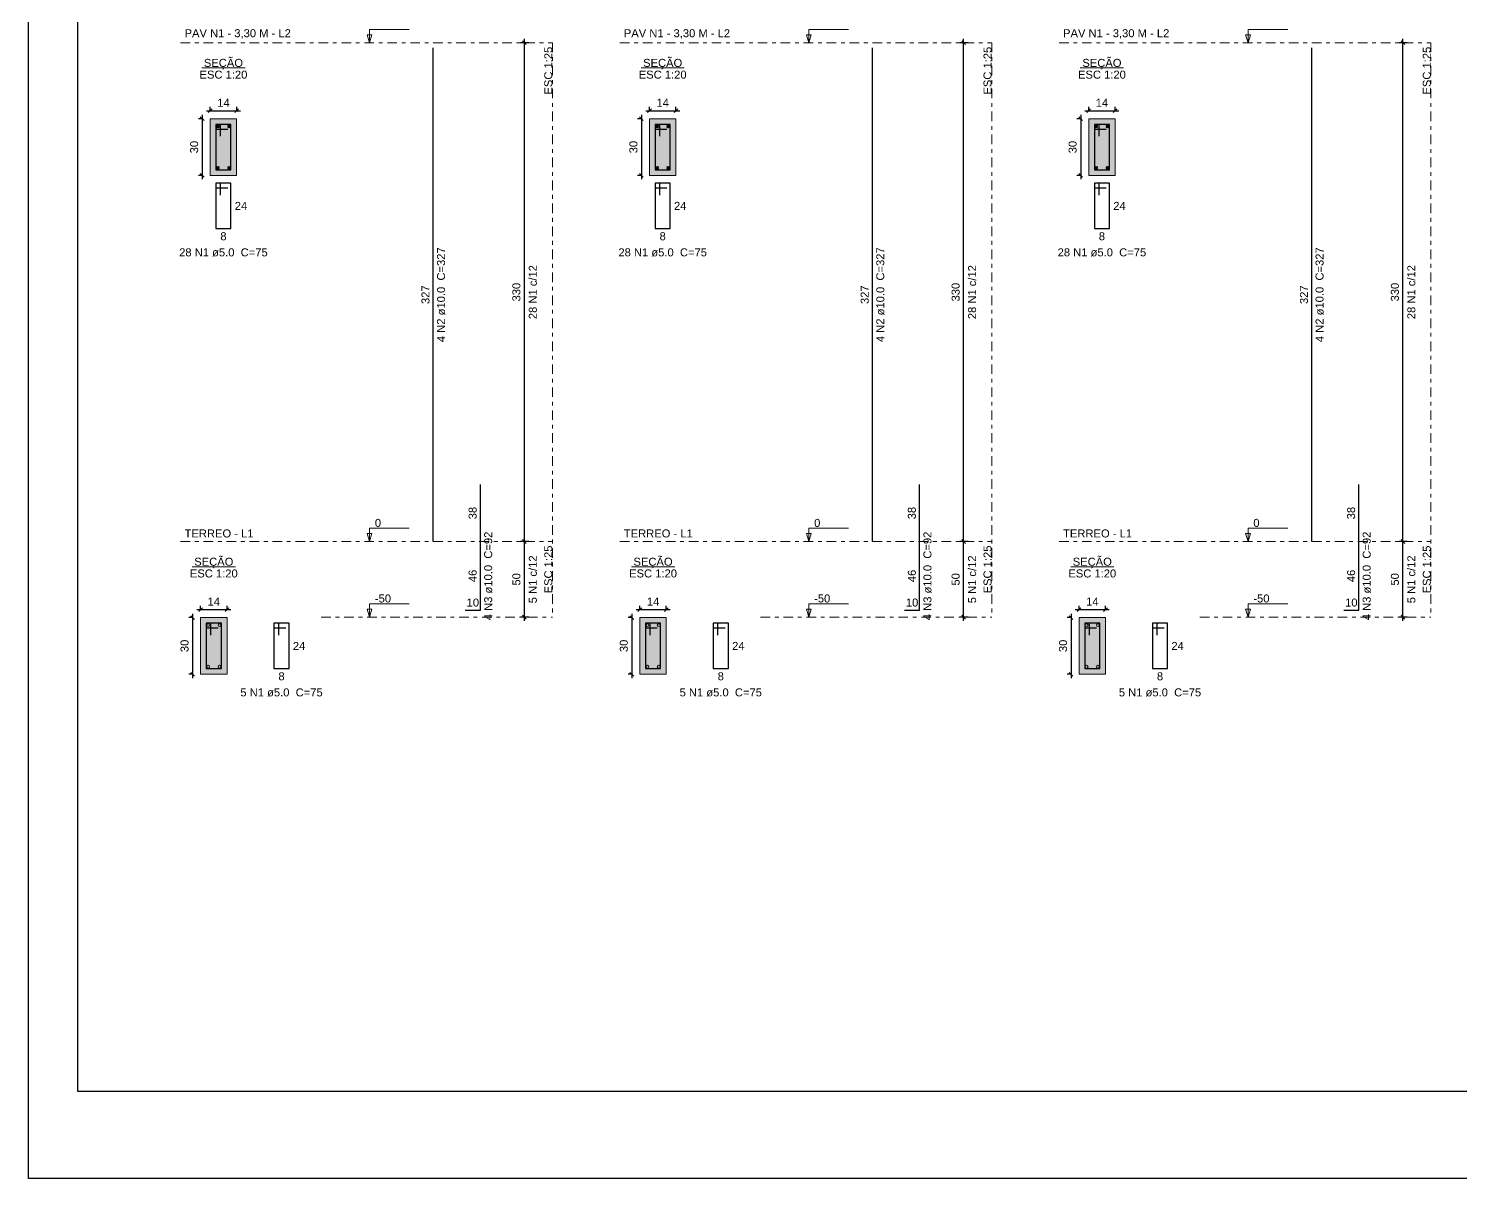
# Model space of a CAD drawing. Header units: millimetres. Extents: x -34 to 951, y -76 to 463.
# Drawn here: x 168.89 to 206.77, y -76.32 to -45.9 of the extents above; entities that cross this region are included whole.
import ezdxf

# ---------------------------------------------------------------- set-up
doc = ezdxf.new("R2010")
doc.units = ezdxf.units.MM
doc.header["$MEASUREMENT"] = 0
doc.linetypes.add('DASHDOT', pattern=[2.54, 1.27, -0.635, 0, -0.635])
doc.linetypes.add('NULL', pattern=[0])
for name, color, linetype, lineweight in [('Descrição da armadura', 7, 'Continuous', 0), ('DT-Barras na forma', 7, 'Continuous', 30), ('DT-Barras no corte', 5, 'Continuous', 5), ('DT-Barras rebatidas', 7, 'Continuous', 30), ('DT-Cotas', 7, 'Continuous', 5), ('DT-Forma', 5, 'Continuous', 5), ('DT-Hachura seção pilares', 252, 'Continuous', 5), ('DT-Pontilhado', 7, 'DASHDOT', 5), ('DT-Textos', 7, 'Continuous', 5), ('Textos armaduras', 7, 'Continuous', 0)]:
    doc.layers.add(name, color=color, linetype=linetype, lineweight=lineweight)
doc.styles.add('Arial', font='arial.ttf')
doc.dimstyles.new('UM_20.000000', dxfattribs={"dimtxt": 0.18, "dimasz": 0.1, "dimexe": 0.1, "dimexo": 0.2, "dimgap": 0, "dimtad": 1, "dimtih": 1, "dimtoh": 1, "dimdec": 1, "dimlfac": 20, "dimzin": 0, "dimdsep": 46, "dimtxsty": 'Standard', "dimcen": 0.09, "dimdle": 0.1, "dimadec": 1, "dimazin": 2, "dimtfac": 1, "dimtdec": 4, "dimtofl": 0, "dimtmove": 0, "dimatfit": 3, "dimfxl": 1, "dimtolj": 1, "dimarcsym": 0})
doc.dimstyles.new('UM_25.000000', dxfattribs={"dimtxt": 0.18, "dimasz": 0.1, "dimexe": 0.1, "dimexo": 0.2, "dimgap": 0, "dimtad": 1, "dimtih": 1, "dimtoh": 1, "dimdec": 1, "dimlfac": 25, "dimzin": 0, "dimdsep": 46, "dimtxsty": 'Standard', "dimcen": 0.09, "dimdle": 0.1, "dimadec": 1, "dimazin": 2, "dimtfac": 1, "dimtdec": 4, "dimtofl": 0, "dimtmove": 0, "dimatfit": 3, "dimfxl": 1, "dimtolj": 1, "dimarcsym": 0})

# ---------------------------------------------------------------- blocks, each defined once
blk = doc.blocks.new('_Oblique')
at = {"color": 0, "linetype": 'ByBlock', "lineweight": -2}
blk.add_line((-0.5, -0.5), (0.5, 0.5), dxfattribs=at)
blk = doc.blocks.new('*D387')
at = {"layer": 'Defpoints', "color": 0, "transparency": 16777216}
for p in [(173.693, -48.283), (173.481, -49.783), (173.693, -49.783)]:
    blk.add_point(p, dxfattribs=at)
at = {"layer": 'DT-Cotas', "color": 0, "lineweight": -2, "transparency": 16777216}
for p, q in [((173.493, -48.283), (173.381, -48.283)), ((173.481, -48.183), (173.481, -49.883)), ((173.493, -49.783), (173.381, -49.783))]:
    blk.add_line(p, q, dxfattribs=at)
at = {"layer": 'DT-Cotas', "color": 0, "lineweight": -2, "transparency": 16777216, "xscale": 0.1, "yscale": 0.1, "zscale": 0.1}
for p, rotation in [((173.481, -48.283), 90), ((173.481, -49.783), 270)]:
    blk.add_blockref('_Oblique', p, dxfattribs=dict(at, rotation=rotation))
at = {"layer": 'DT-Cotas', "color": 7, "transparency": 16777216, "insert": (173.269, -49.033), "char_height": 0.2118, "attachment_point": 5, "rotation": 90, "style": 'Arial'}
blk.add_mtext('\\A1;30', dxfattribs=at)
blk = doc.blocks.new('*D388')
at = {"layer": 'Defpoints', "color": 0, "transparency": 16777216}
for p in [(174.393, -48.072), (173.693, -48.283), (174.393, -48.283)]:
    blk.add_point(p, dxfattribs=at)
at = {"layer": 'DT-Cotas', "color": 0, "lineweight": -2, "transparency": 16777216}
for p, q in [((173.593, -48.072), (174.493, -48.072)), ((173.693, -48.083), (173.693, -47.972)), ((174.393, -48.083), (174.393, -47.972))]:
    blk.add_line(p, q, dxfattribs=at)
at = {"layer": 'DT-Cotas', "color": 0, "lineweight": -2, "transparency": 16777216, "xscale": 0.1, "yscale": 0.1, "zscale": 0.1, "rotation": 180}
blk.add_blockref('_Oblique', (173.693, -48.072), dxfattribs=at)
at = {"layer": 'DT-Cotas', "color": 0, "lineweight": -2, "transparency": 16777216, "xscale": 0.1, "yscale": 0.1, "zscale": 0.1}
blk.add_blockref('_Oblique', (174.393, -48.072), dxfattribs=at)
at = {"layer": 'DT-Cotas', "color": 7, "transparency": 16777216, "insert": (174.043, -47.86), "char_height": 0.2118, "attachment_point": 5, "rotation": 0.0057, "style": 'Arial'}
blk.add_mtext('\\A1;14', dxfattribs=at)
blk = doc.blocks.new('*D400')
at = {"layer": 'Defpoints', "color": 0, "transparency": 16777216}
for p in [(182.007, -46.271), (182.325, -46.271), (182.325, -59.471)]:
    blk.add_point(p, dxfattribs=at)
at = {"layer": 'DT-Cotas', "color": 0, "lineweight": -2, "transparency": 16777216}
for p, q in [((182.007, -59.571), (182.007, -46.171)), ((182.125, -46.271), (181.907, -46.271)), ((182.125, -59.471), (181.907, -59.471))]:
    blk.add_line(p, q, dxfattribs=at)
at = {"layer": 'DT-Cotas', "color": 0, "lineweight": -2, "transparency": 16777216, "xscale": 0.1, "yscale": 0.1, "zscale": 0.1}
for p, rotation in [((182.007, -46.271), 90), ((182.007, -59.471), 270)]:
    blk.add_blockref('_Oblique', p, dxfattribs=dict(at, rotation=rotation))
at = {"layer": 'DT-Cotas', "color": 7, "transparency": 16777216, "insert": (181.795, -52.871), "char_height": 0.2118, "attachment_point": 5, "rotation": 90, "style": 'Arial'}
blk.add_mtext('\\A1;330', dxfattribs=at)
blk = doc.blocks.new('*D401')
at = {"layer": 'Defpoints', "color": 0, "transparency": 16777216}
for p in [(173.438, -61.483), (173.227, -62.983), (173.438, -62.983)]:
    blk.add_point(p, dxfattribs=at)
at = {"layer": 'DT-Cotas', "color": 0, "lineweight": -2, "transparency": 16777216}
for p, q in [((173.238, -61.483), (173.127, -61.483)), ((173.227, -61.383), (173.227, -63.083)), ((173.238, -62.983), (173.127, -62.983))]:
    blk.add_line(p, q, dxfattribs=at)
at = {"layer": 'DT-Cotas', "color": 0, "lineweight": -2, "transparency": 16777216, "xscale": 0.1, "yscale": 0.1, "zscale": 0.1}
for p, rotation in [((173.227, -61.483), 90), ((173.227, -62.983), 270)]:
    blk.add_blockref('_Oblique', p, dxfattribs=dict(at, rotation=rotation))
at = {"layer": 'DT-Cotas', "color": 7, "transparency": 16777216, "insert": (173.015, -62.233), "char_height": 0.2118, "attachment_point": 5, "rotation": 90, "style": 'Arial'}
blk.add_mtext('\\A1;30', dxfattribs=at)
blk = doc.blocks.new('*D402')
at = {"layer": 'Defpoints', "color": 0, "transparency": 16777216}
for p in [(174.138, -61.272), (173.438, -61.483), (174.138, -61.483)]:
    blk.add_point(p, dxfattribs=at)
at = {"layer": 'DT-Cotas', "color": 0, "lineweight": -2, "transparency": 16777216}
for p, q in [((173.338, -61.272), (174.238, -61.272)), ((173.438, -61.283), (173.438, -61.172)), ((174.138, -61.283), (174.138, -61.172))]:
    blk.add_line(p, q, dxfattribs=at)
at = {"layer": 'DT-Cotas', "color": 0, "lineweight": -2, "transparency": 16777216, "xscale": 0.1, "yscale": 0.1, "zscale": 0.1, "rotation": 180}
blk.add_blockref('_Oblique', (173.438, -61.272), dxfattribs=at)
at = {"layer": 'DT-Cotas', "color": 0, "lineweight": -2, "transparency": 16777216, "xscale": 0.1, "yscale": 0.1, "zscale": 0.1}
blk.add_blockref('_Oblique', (174.138, -61.272), dxfattribs=at)
at = {"layer": 'DT-Cotas', "color": 7, "transparency": 16777216, "insert": (173.788, -61.06), "char_height": 0.2118, "attachment_point": 5, "rotation": 0.0057, "style": 'Arial'}
blk.add_mtext('\\A1;14', dxfattribs=at)
blk = doc.blocks.new('*D403')
at = {"layer": 'Defpoints', "color": 0, "transparency": 16777216}
for p in [(182.007, -59.471), (182.325, -59.471), (182.325, -61.471)]:
    blk.add_point(p, dxfattribs=at)
at = {"layer": 'DT-Cotas', "color": 0, "lineweight": -2, "transparency": 16777216}
for p, q in [((182.125, -59.471), (181.907, -59.471)), ((182.007, -61.571), (182.007, -59.371)), ((182.125, -61.471), (181.907, -61.471))]:
    blk.add_line(p, q, dxfattribs=at)
at = {"layer": 'DT-Cotas', "color": 0, "lineweight": -2, "transparency": 16777216, "xscale": 0.1, "yscale": 0.1, "zscale": 0.1}
for p, rotation in [((182.007, -59.471), 90), ((182.007, -61.471), 270)]:
    blk.add_blockref('_Oblique', p, dxfattribs=dict(at, rotation=rotation))
at = {"layer": 'DT-Cotas', "color": 7, "transparency": 16777216, "insert": (181.795, -60.471), "char_height": 0.2118, "attachment_point": 5, "rotation": 90, "style": 'Arial'}
blk.add_mtext('\\A1;50', dxfattribs=at)
blk = doc.blocks.new('*D404')
at = {"layer": 'Defpoints', "color": 0, "transparency": 16777216}
for p in [(185.316, -48.283), (185.104, -49.783), (185.316, -49.783)]:
    blk.add_point(p, dxfattribs=at)
at = {"layer": 'DT-Cotas', "color": 0, "lineweight": -2, "transparency": 16777216}
for p, q in [((185.116, -48.283), (185.004, -48.283)), ((185.104, -48.183), (185.104, -49.883)), ((185.116, -49.783), (185.004, -49.783))]:
    blk.add_line(p, q, dxfattribs=at)
at = {"layer": 'DT-Cotas', "color": 0, "lineweight": -2, "transparency": 16777216, "xscale": 0.1, "yscale": 0.1, "zscale": 0.1}
for p, rotation in [((185.104, -48.283), 90), ((185.104, -49.783), 270)]:
    blk.add_blockref('_Oblique', p, dxfattribs=dict(at, rotation=rotation))
at = {"layer": 'DT-Cotas', "color": 7, "transparency": 16777216, "insert": (184.892, -49.033), "char_height": 0.2118, "attachment_point": 5, "rotation": 90, "style": 'Arial'}
blk.add_mtext('\\A1;30', dxfattribs=at)
blk = doc.blocks.new('*D405')
at = {"layer": 'Defpoints', "color": 0, "transparency": 16777216}
for p in [(186.016, -48.072), (185.316, -48.283), (186.016, -48.283)]:
    blk.add_point(p, dxfattribs=at)
at = {"layer": 'DT-Cotas', "color": 0, "lineweight": -2, "transparency": 16777216}
for p, q in [((185.216, -48.072), (186.116, -48.072)), ((185.316, -48.083), (185.316, -47.972)), ((186.016, -48.083), (186.016, -47.972))]:
    blk.add_line(p, q, dxfattribs=at)
at = {"layer": 'DT-Cotas', "color": 0, "lineweight": -2, "transparency": 16777216, "xscale": 0.1, "yscale": 0.1, "zscale": 0.1, "rotation": 180}
blk.add_blockref('_Oblique', (185.316, -48.072), dxfattribs=at)
at = {"layer": 'DT-Cotas', "color": 0, "lineweight": -2, "transparency": 16777216, "xscale": 0.1, "yscale": 0.1, "zscale": 0.1}
blk.add_blockref('_Oblique', (186.016, -48.072), dxfattribs=at)
at = {"layer": 'DT-Cotas', "color": 7, "transparency": 16777216, "insert": (185.666, -47.86), "char_height": 0.2118, "attachment_point": 5, "rotation": 0.0057, "style": 'Arial'}
blk.add_mtext('\\A1;14', dxfattribs=at)
blk = doc.blocks.new('*D406')
at = {"layer": 'Defpoints', "color": 0, "transparency": 16777216}
for p in [(193.63, -46.271), (193.948, -46.271), (193.948, -59.471)]:
    blk.add_point(p, dxfattribs=at)
at = {"layer": 'DT-Cotas', "color": 0, "lineweight": -2, "transparency": 16777216}
for p, q in [((193.63, -59.571), (193.63, -46.171)), ((193.748, -46.271), (193.53, -46.271)), ((193.748, -59.471), (193.53, -59.471))]:
    blk.add_line(p, q, dxfattribs=at)
at = {"layer": 'DT-Cotas', "color": 0, "lineweight": -2, "transparency": 16777216, "xscale": 0.1, "yscale": 0.1, "zscale": 0.1}
for p, rotation in [((193.63, -46.271), 90), ((193.63, -59.471), 270)]:
    blk.add_blockref('_Oblique', p, dxfattribs=dict(at, rotation=rotation))
at = {"layer": 'DT-Cotas', "color": 7, "transparency": 16777216, "insert": (193.419, -52.871), "char_height": 0.2118, "attachment_point": 5, "rotation": 90, "style": 'Arial'}
blk.add_mtext('\\A1;330', dxfattribs=at)
blk = doc.blocks.new('*D407')
at = {"layer": 'Defpoints', "color": 0, "transparency": 16777216}
for p in [(185.062, -61.483), (184.85, -62.983), (185.062, -62.983)]:
    blk.add_point(p, dxfattribs=at)
at = {"layer": 'DT-Cotas', "color": 0, "lineweight": -2, "transparency": 16777216}
for p, q in [((184.862, -61.483), (184.75, -61.483)), ((184.85, -61.383), (184.85, -63.083)), ((184.862, -62.983), (184.75, -62.983))]:
    blk.add_line(p, q, dxfattribs=at)
at = {"layer": 'DT-Cotas', "color": 0, "lineweight": -2, "transparency": 16777216, "xscale": 0.1, "yscale": 0.1, "zscale": 0.1}
for p, rotation in [((184.85, -61.483), 90), ((184.85, -62.983), 270)]:
    blk.add_blockref('_Oblique', p, dxfattribs=dict(at, rotation=rotation))
at = {"layer": 'DT-Cotas', "color": 7, "transparency": 16777216, "insert": (184.638, -62.233), "char_height": 0.2118, "attachment_point": 5, "rotation": 90, "style": 'Arial'}
blk.add_mtext('\\A1;30', dxfattribs=at)
blk = doc.blocks.new('*D408')
at = {"layer": 'Defpoints', "color": 0, "transparency": 16777216}
for p in [(185.762, -61.272), (185.062, -61.483), (185.762, -61.483)]:
    blk.add_point(p, dxfattribs=at)
at = {"layer": 'DT-Cotas', "color": 0, "lineweight": -2, "transparency": 16777216}
for p, q in [((184.962, -61.272), (185.862, -61.272)), ((185.062, -61.283), (185.062, -61.172)), ((185.762, -61.283), (185.762, -61.172))]:
    blk.add_line(p, q, dxfattribs=at)
at = {"layer": 'DT-Cotas', "color": 0, "lineweight": -2, "transparency": 16777216, "xscale": 0.1, "yscale": 0.1, "zscale": 0.1, "rotation": 180}
blk.add_blockref('_Oblique', (185.062, -61.272), dxfattribs=at)
at = {"layer": 'DT-Cotas', "color": 0, "lineweight": -2, "transparency": 16777216, "xscale": 0.1, "yscale": 0.1, "zscale": 0.1}
blk.add_blockref('_Oblique', (185.762, -61.272), dxfattribs=at)
at = {"layer": 'DT-Cotas', "color": 7, "transparency": 16777216, "insert": (185.412, -61.06), "char_height": 0.2118, "attachment_point": 5, "rotation": 0.0057, "style": 'Arial'}
blk.add_mtext('\\A1;14', dxfattribs=at)
blk = doc.blocks.new('*D409')
at = {"layer": 'Defpoints', "color": 0, "transparency": 16777216}
for p in [(193.63, -59.471), (193.948, -59.471), (193.948, -61.471)]:
    blk.add_point(p, dxfattribs=at)
at = {"layer": 'DT-Cotas', "color": 0, "lineweight": -2, "transparency": 16777216}
for p, q in [((193.748, -59.471), (193.53, -59.471)), ((193.63, -61.571), (193.63, -59.371)), ((193.748, -61.471), (193.53, -61.471))]:
    blk.add_line(p, q, dxfattribs=at)
at = {"layer": 'DT-Cotas', "color": 0, "lineweight": -2, "transparency": 16777216, "xscale": 0.1, "yscale": 0.1, "zscale": 0.1}
for p, rotation in [((193.63, -59.471), 90), ((193.63, -61.471), 270)]:
    blk.add_blockref('_Oblique', p, dxfattribs=dict(at, rotation=rotation))
at = {"layer": 'DT-Cotas', "color": 7, "transparency": 16777216, "insert": (193.419, -60.471), "char_height": 0.2118, "attachment_point": 5, "rotation": 90, "style": 'Arial'}
blk.add_mtext('\\A1;50', dxfattribs=at)
blk = doc.blocks.new('*D410')
at = {"layer": 'Defpoints', "color": 0, "transparency": 16777216}
for p in [(196.939, -48.283), (196.727, -49.783), (196.939, -49.783)]:
    blk.add_point(p, dxfattribs=at)
at = {"layer": 'DT-Cotas', "color": 0, "lineweight": -2, "transparency": 16777216}
for p, q in [((196.739, -48.283), (196.627, -48.283)), ((196.727, -48.183), (196.727, -49.883)), ((196.739, -49.783), (196.627, -49.783))]:
    blk.add_line(p, q, dxfattribs=at)
at = {"layer": 'DT-Cotas', "color": 0, "lineweight": -2, "transparency": 16777216, "xscale": 0.1, "yscale": 0.1, "zscale": 0.1}
for p, rotation in [((196.727, -48.283), 90), ((196.727, -49.783), 270)]:
    blk.add_blockref('_Oblique', p, dxfattribs=dict(at, rotation=rotation))
at = {"layer": 'DT-Cotas', "color": 7, "transparency": 16777216, "insert": (196.515, -49.033), "char_height": 0.2118, "attachment_point": 5, "rotation": 90, "style": 'Arial'}
blk.add_mtext('\\A1;30', dxfattribs=at)
blk = doc.blocks.new('*D389')
at = {"layer": 'Defpoints', "color": 0, "transparency": 16777216}
for p in [(197.639, -48.072), (196.939, -48.283), (197.639, -48.283)]:
    blk.add_point(p, dxfattribs=at)
at = {"layer": 'DT-Cotas', "color": 0, "lineweight": -2, "transparency": 16777216}
for p, q in [((196.839, -48.072), (197.739, -48.072)), ((196.939, -48.083), (196.939, -47.972)), ((197.639, -48.083), (197.639, -47.972))]:
    blk.add_line(p, q, dxfattribs=at)
at = {"layer": 'DT-Cotas', "color": 0, "lineweight": -2, "transparency": 16777216, "xscale": 0.1, "yscale": 0.1, "zscale": 0.1, "rotation": 180}
blk.add_blockref('_Oblique', (196.939, -48.072), dxfattribs=at)
at = {"layer": 'DT-Cotas', "color": 0, "lineweight": -2, "transparency": 16777216, "xscale": 0.1, "yscale": 0.1, "zscale": 0.1}
blk.add_blockref('_Oblique', (197.639, -48.072), dxfattribs=at)
at = {"layer": 'DT-Cotas', "color": 7, "transparency": 16777216, "insert": (197.289, -47.86), "char_height": 0.2118, "attachment_point": 5, "rotation": 0.0057, "style": 'Arial'}
blk.add_mtext('\\A1;14', dxfattribs=at)
blk = doc.blocks.new('*D390')
at = {"layer": 'Defpoints', "color": 0, "transparency": 16777216}
for p in [(205.254, -46.271), (205.571, -46.271), (205.571, -59.471)]:
    blk.add_point(p, dxfattribs=at)
at = {"layer": 'DT-Cotas', "color": 0, "lineweight": -2, "transparency": 16777216}
for p, q in [((205.254, -59.571), (205.254, -46.171)), ((205.371, -46.271), (205.154, -46.271)), ((205.371, -59.471), (205.154, -59.471))]:
    blk.add_line(p, q, dxfattribs=at)
at = {"layer": 'DT-Cotas', "color": 0, "lineweight": -2, "transparency": 16777216, "xscale": 0.1, "yscale": 0.1, "zscale": 0.1}
for p, rotation in [((205.254, -46.271), 90), ((205.254, -59.471), 270)]:
    blk.add_blockref('_Oblique', p, dxfattribs=dict(at, rotation=rotation))
at = {"layer": 'DT-Cotas', "color": 7, "transparency": 16777216, "insert": (205.042, -52.871), "char_height": 0.2118, "attachment_point": 5, "rotation": 90, "style": 'Arial'}
blk.add_mtext('\\A1;330', dxfattribs=at)
blk = doc.blocks.new('*D391')
at = {"layer": 'Defpoints', "color": 0, "transparency": 16777216}
for p in [(196.685, -61.483), (196.473, -62.983), (196.685, -62.983)]:
    blk.add_point(p, dxfattribs=at)
at = {"layer": 'DT-Cotas', "color": 0, "lineweight": -2, "transparency": 16777216}
for p, q in [((196.485, -61.483), (196.373, -61.483)), ((196.473, -61.383), (196.473, -63.083)), ((196.485, -62.983), (196.373, -62.983))]:
    blk.add_line(p, q, dxfattribs=at)
at = {"layer": 'DT-Cotas', "color": 0, "lineweight": -2, "transparency": 16777216, "xscale": 0.1, "yscale": 0.1, "zscale": 0.1}
for p, rotation in [((196.473, -61.483), 90), ((196.473, -62.983), 270)]:
    blk.add_blockref('_Oblique', p, dxfattribs=dict(at, rotation=rotation))
at = {"layer": 'DT-Cotas', "color": 7, "transparency": 16777216, "insert": (196.261, -62.233), "char_height": 0.2118, "attachment_point": 5, "rotation": 90, "style": 'Arial'}
blk.add_mtext('\\A1;30', dxfattribs=at)
blk = doc.blocks.new('*D392')
at = {"layer": 'Defpoints', "color": 0, "transparency": 16777216}
for p in [(197.385, -61.272), (196.685, -61.483), (197.385, -61.483)]:
    blk.add_point(p, dxfattribs=at)
at = {"layer": 'DT-Cotas', "color": 0, "lineweight": -2, "transparency": 16777216}
for p, q in [((196.585, -61.272), (197.485, -61.272)), ((196.685, -61.283), (196.685, -61.172)), ((197.385, -61.283), (197.385, -61.172))]:
    blk.add_line(p, q, dxfattribs=at)
at = {"layer": 'DT-Cotas', "color": 0, "lineweight": -2, "transparency": 16777216, "xscale": 0.1, "yscale": 0.1, "zscale": 0.1, "rotation": 180}
blk.add_blockref('_Oblique', (196.685, -61.272), dxfattribs=at)
at = {"layer": 'DT-Cotas', "color": 0, "lineweight": -2, "transparency": 16777216, "xscale": 0.1, "yscale": 0.1, "zscale": 0.1}
blk.add_blockref('_Oblique', (197.385, -61.272), dxfattribs=at)
at = {"layer": 'DT-Cotas', "color": 7, "transparency": 16777216, "insert": (197.035, -61.06), "char_height": 0.2118, "attachment_point": 5, "rotation": 0.0057, "style": 'Arial'}
blk.add_mtext('\\A1;14', dxfattribs=at)
blk = doc.blocks.new('*D393')
at = {"layer": 'Defpoints', "color": 0, "transparency": 16777216}
for p in [(205.254, -59.471), (205.571, -59.471), (205.571, -61.471)]:
    blk.add_point(p, dxfattribs=at)
at = {"layer": 'DT-Cotas', "color": 0, "lineweight": -2, "transparency": 16777216}
for p, q in [((205.371, -59.471), (205.154, -59.471)), ((205.254, -61.571), (205.254, -59.371)), ((205.371, -61.471), (205.154, -61.471))]:
    blk.add_line(p, q, dxfattribs=at)
at = {"layer": 'DT-Cotas', "color": 0, "lineweight": -2, "transparency": 16777216, "xscale": 0.1, "yscale": 0.1, "zscale": 0.1}
for p, rotation in [((205.254, -59.471), 90), ((205.254, -61.471), 270)]:
    blk.add_blockref('_Oblique', p, dxfattribs=dict(at, rotation=rotation))
at = {"layer": 'DT-Cotas', "color": 7, "transparency": 16777216, "insert": (205.042, -60.471), "char_height": 0.2118, "attachment_point": 5, "rotation": 90, "style": 'Arial'}
blk.add_mtext('\\A1;50', dxfattribs=at)

msp = doc.modelspace()

# ---------------------------------------------------------------- hatches: boundary and pattern name
at = {"layer": 'DT-Hachura seção pilares', "linetype": 'Continuous'}
for points in [[(173.6925, -49.7835), (173.6925, -49.7835), (174.3925, -49.7835), (174.3925, -48.2835), (173.6925, -48.2835), (173.6925, -49.7835)], [(185.3158, -49.7835), (185.3158, -49.7835), (186.0158, -49.7835), (186.0158, -48.2835), (185.3158, -48.2835), (185.3158, -49.7835)], [(196.939, -49.7835), (196.939, -49.7835), (197.639, -49.7835), (197.639, -48.2835), (196.939, -48.2835), (196.939, -49.7835)], [(173.4383, -62.9835), (173.4383, -62.9835), (174.1383, -62.9835), (174.1383, -61.4835), (173.4383, -61.4835), (173.4383, -62.9835)], [(185.0616, -62.9835), (185.0616, -62.9835), (185.7616, -62.9835), (185.7616, -61.4835), (185.0616, -61.4835), (185.0616, -62.9835)], [(196.6848, -62.9835), (196.6848, -62.9835), (197.3848, -62.9835), (197.3848, -61.4835), (196.6848, -61.4835), (196.6848, -62.9835)]]:
    msp.add_hatch(color=252, dxfattribs=at).paths.add_polyline_path(points)

# ---------------------------------------------------------------- linework, layer by layer
at = {"color": 7}
for p, q in [((168.888, -76.3225), (168.888, 42.5775)), ((170.188, -74.0225), (170.188, 40.2775)), ((251.688, -74.0225), (170.188, -74.0225)), ((252.988, -76.3225), (168.888, -76.3225))]:
    msp.add_line(p, q, dxfattribs=at)
at = {"layer": 'DT-Barras na forma'}
for points in [[(173.9675, -48.746), (173.9675, -48.4335), (173.8425, -48.4335), (173.8425, -49.6335), (174.2425, -49.6335), (174.2425, -48.4335), (173.8425, -48.4335), (173.8425, -48.5585), (174.155, -48.5585)], [(185.5908, -48.746), (185.5908, -48.4335), (185.4658, -48.4335), (185.4658, -49.6335), (185.8658, -49.6335), (185.8658, -48.4335), (185.4658, -48.4335), (185.4658, -48.5585), (185.7783, -48.5585)], [(197.214, -48.746), (197.214, -48.4335), (197.089, -48.4335), (197.089, -49.6335), (197.489, -49.6335), (197.489, -48.4335), (197.089, -48.4335), (197.089, -48.5585), (197.4015, -48.5585)], [(173.7133, -61.946), (173.7133, -61.6335), (173.5883, -61.6335), (173.5883, -62.8335), (173.9883, -62.8335), (173.9883, -61.6335), (173.5883, -61.6335), (173.5883, -61.7585), (173.9008, -61.7585)], [(185.3366, -61.946), (185.3366, -61.6335), (185.2116, -61.6335), (185.2116, -62.8335), (185.6116, -62.8335), (185.6116, -61.6335), (185.2116, -61.6335), (185.2116, -61.7585), (185.5241, -61.7585)], [(196.9598, -61.946), (196.9598, -61.6335), (196.8348, -61.6335), (196.8348, -62.8335), (197.2348, -62.8335), (197.2348, -61.6335), (196.8348, -61.6335), (196.8348, -61.7585), (197.1473, -61.7585)]]:
    msp.add_lwpolyline(points, dxfattribs=at)
at = {"layer": 'DT-Barras no corte'}
for p, q in [((173.855, -48.521), (173.93, -48.446)), ((173.855, -48.446), (173.93, -48.521)), ((174.155, -48.521), (174.23, -48.446)), ((174.155, -48.446), (174.23, -48.521)), ((185.4783, -48.521), (185.5533, -48.446)), ((185.4783, -48.446), (185.5533, -48.521)), ((185.7783, -48.521), (185.8533, -48.446)), ((185.7783, -48.446), (185.8533, -48.521)), ((197.1015, -48.521), (197.1765, -48.446)), ((197.1015, -48.446), (197.1765, -48.521)), ((197.4015, -48.521), (197.4765, -48.446)), ((197.4015, -48.446), (197.4765, -48.521)), ((173.855, -49.621), (173.93, -49.546)), ((173.855, -49.546), (173.93, -49.621)), ((174.155, -49.621), (174.23, -49.546)), ((174.155, -49.546), (174.23, -49.621)), ((185.4783, -49.621), (185.5533, -49.546)), ((185.4783, -49.546), (185.5533, -49.621)), ((185.7783, -49.621), (185.8533, -49.546)), ((185.7783, -49.546), (185.8533, -49.621)), ((197.1015, -49.621), (197.1765, -49.546)), ((197.1015, -49.546), (197.1765, -49.621)), ((197.4015, -49.621), (197.4765, -49.546)), ((197.4015, -49.546), (197.4765, -49.621))]:
    msp.add_line(p, q, dxfattribs=at)
for centre in [(173.8925, -48.4835), (174.1925, -48.4835), (185.5158, -48.4835), (185.8158, -48.4835), (197.139, -48.4835), (197.439, -48.4835), (173.8925, -49.5835), (174.1925, -49.5835), (185.5158, -49.5835), (185.8158, -49.5835), (197.139, -49.5835), (197.439, -49.5835), (173.6383, -61.6835), (173.9383, -61.6835), (185.2616, -61.6835), (185.5616, -61.6835), (196.8848, -61.6835), (197.1848, -61.6835), (173.6383, -62.7835), (173.9383, -62.7835), (185.2616, -62.7835), (185.5616, -62.7835), (196.8848, -62.7835), (197.1848, -62.7835)]:
    msp.add_circle(centre, 0.0375, dxfattribs=at)
at = {"layer": 'DT-Barras rebatidas'}
for points in [[(179.595, -59.4714), (179.595, -46.4074)], [(191.2183, -59.4714), (191.2183, -46.4074)], [(202.8415, -59.4714), (202.8415, -46.4074)], [(173.9675, -50.3019), (173.9675, -49.9894), (173.8425, -49.9894), (173.8425, -51.1894), (174.2425, -51.1894), (174.2425, -49.9894), (173.8425, -49.9894), (173.8425, -50.1144), (174.155, -50.1144)], [(185.5908, -50.3019), (185.5908, -49.9894), (185.4658, -49.9894), (185.4658, -51.1894), (185.8658, -51.1894), (185.8658, -49.9894), (185.4658, -49.9894), (185.4658, -50.1144), (185.7783, -50.1144)], [(197.214, -50.3019), (197.214, -49.9894), (197.089, -49.9894), (197.089, -51.1894), (197.489, -51.1894), (197.489, -49.9894), (197.089, -49.9894), (197.089, -50.1144), (197.4015, -50.1144)], [(180.4422, -61.2914), (180.8422, -61.2914), (180.8422, -59.4714), (180.8422, -57.9646)], [(192.0655, -61.2914), (192.4655, -61.2914), (192.4655, -59.4714), (192.4655, -57.9646)], [(203.6887, -61.2914), (204.0887, -61.2914), (204.0887, -59.4714), (204.0887, -57.9646)], [(175.5053, -61.946), (175.5053, -61.6335), (175.3803, -61.6335), (175.3803, -62.8335), (175.7803, -62.8335), (175.7803, -61.6335), (175.3803, -61.6335), (175.3803, -61.7585), (175.6928, -61.7585)], [(187.1285, -61.946), (187.1285, -61.6335), (187.0035, -61.6335), (187.0035, -62.8335), (187.4035, -62.8335), (187.4035, -61.6335), (187.0035, -61.6335), (187.0035, -61.7585), (187.316, -61.7585)], [(198.7518, -61.946), (198.7518, -61.6335), (198.6268, -61.6335), (198.6268, -62.8335), (199.0268, -62.8335), (199.0268, -61.6335), (198.6268, -61.6335), (198.6268, -61.7585), (198.9393, -61.7585)]]:
    msp.add_lwpolyline(points, dxfattribs=at)
at = {"layer": 'DT-Forma'}
for points in [[(173.6925, -49.7835), (174.3925, -49.7835), (174.3925, -48.2835), (173.6925, -48.2835), (173.6925, -49.7835)], [(185.3158, -49.7835), (186.0158, -49.7835), (186.0158, -48.2835), (185.3158, -48.2835), (185.3158, -49.7835)], [(196.939, -49.7835), (197.639, -49.7835), (197.639, -48.2835), (196.939, -48.2835), (196.939, -49.7835)], [(173.4383, -62.9835), (174.1383, -62.9835), (174.1383, -61.4835), (173.4383, -61.4835), (173.4383, -62.9835)], [(185.0616, -62.9835), (185.7616, -62.9835), (185.7616, -61.4835), (185.0616, -61.4835), (185.0616, -62.9835)], [(196.6848, -62.9835), (197.3848, -62.9835), (197.3848, -61.4835), (196.6848, -61.4835), (196.6848, -62.9835)]]:
    msp.add_lwpolyline(points, close=True, dxfattribs=at)
at = {"layer": 'DT-Pontilhado', "ltscale": 0.2}
for p, q in [((172.9088, -46.2714), (182.7484, -46.2714)), ((182.7484, -46.2714), (182.7484, -61.4714)), ((184.5321, -46.2714), (194.3717, -46.2714)), ((194.3717, -46.2714), (194.3717, -61.4714)), ((196.1553, -46.2714), (205.9949, -46.2714)), ((205.9949, -46.2714), (205.9949, -61.4714)), ((172.9088, -59.4714), (182.7484, -59.4714)), ((184.5321, -59.4714), (194.3717, -59.4714)), ((196.1553, -59.4714), (205.9949, -59.4714)), ((176.6315, -61.4714), (182.7484, -61.4714)), ((188.2547, -61.4714), (194.3717, -61.4714)), ((199.878, -61.4714), (205.9949, -61.4714))]:
    msp.add_line(p, q, dxfattribs=at)
at = {"layer": 'DT-Textos'}
for p, q in [((173.4703, -46.9385), (174.6147, -46.9385)), ((185.0936, -46.9385), (186.238, -46.9385)), ((196.7168, -46.9385), (197.8612, -46.9385)), ((173.2161, -60.1385), (174.3606, -60.1385)), ((184.8394, -60.1385), (185.9838, -60.1385)), ((196.4626, -60.1385), (197.6071, -60.1385))]:
    msp.add_line(p, q, dxfattribs=at)
for points in [[(177.9096, -46.2714), (177.9731, -46.0596), (177.8461, -46.0596), (177.9096, -46.2714), (177.9096, -45.9214), (178.9596, -45.9214)], [(189.5329, -46.2714), (189.5964, -46.0596), (189.4693, -46.0596), (189.5329, -46.2714), (189.5329, -45.9214), (190.5829, -45.9214)], [(201.1561, -46.2714), (201.2197, -46.0596), (201.0926, -46.0596), (201.1561, -46.2714), (201.1561, -45.9214), (202.2061, -45.9214)], [(177.9096, -59.4714), (177.9731, -59.2596), (177.8461, -59.2596), (177.9096, -59.4714), (177.9096, -59.1214), (178.9596, -59.1214)], [(189.5329, -59.4714), (189.5964, -59.2596), (189.4693, -59.2596), (189.5329, -59.4714), (189.5329, -59.1214), (190.5829, -59.1214)], [(201.1561, -59.4714), (201.2197, -59.2596), (201.0926, -59.2596), (201.1561, -59.4714), (201.1561, -59.1214), (202.2061, -59.1214)], [(177.9096, -61.4714), (177.9731, -61.2596), (177.8461, -61.2596), (177.9096, -61.4714), (177.9096, -61.1214), (178.9596, -61.1214)], [(189.5329, -61.4714), (189.5964, -61.2596), (189.4693, -61.2596), (189.5329, -61.4714), (189.5329, -61.1214), (190.5829, -61.1214)], [(201.1561, -61.4714), (201.2197, -61.2596), (201.0926, -61.2596), (201.1561, -61.4714), (201.1561, -61.1214), (202.2061, -61.1214)]]:
    msp.add_lwpolyline(points, dxfattribs=at)

# ---------------------------------------------------------------- texts
at = {"layer": 'Descrição da armadura', "linetype": 'NULL', "char_height": 0.2118, "attachment_point": 8, "line_spacing_factor": 0.9, "style": 'Arial'}
for s, insert, width in [('28 N1 ø5.0  C=75', (174.0428, -51.9304), 4.686721), ('28 N1 ø5.0  C=75', (185.6661, -51.9304), 4.686721), ('28 N1 ø5.0  C=75', (197.2893, -51.9304), 4.686721), ('5 N1 ø5.0  C=75', (175.5798, -63.5744), 4.35772), ('5 N1 ø5.0  C=75', (187.2031, -63.5744), 4.35772), ('5 N1 ø5.0  C=75', (198.8263, -63.5744), 4.35772)]:
    msp.add_mtext(s, dxfattribs=dict(at, insert=insert, width=width))
at = {"layer": 'Descrição da armadura', "linetype": 'NULL', "char_height": 0.2118, "attachment_point": 8, "rotation": 90.00021, "line_spacing_factor": 0.9, "style": 'Arial'}
for s, insert, width in [('4 N2 ø10.0  C=327', (179.9129, -52.9393), 5.015721), ('4 N2 ø10.0  C=327', (191.5362, -52.9393), 5.015721), ('4 N2 ø10.0  C=327', (203.1595, -52.9393), 5.015721), ('28 N1 c/12', (182.3388, -52.8714), 2.90156), ('28 N1 c/12', (193.9621, -52.8714), 2.90156), ('28 N1 c/12', (205.5853, -52.8714), 2.90156), ('4 N3 ø10.0  C=92', (181.1599, -60.3813), 4.686721), ('4 N3 ø10.0  C=92', (192.7832, -60.3813), 4.686721), ('4 N3 ø10.0  C=92', (204.4065, -60.3813), 4.686721), ('5 N1 c/12', (182.3388, -60.4714), 2.57256), ('5 N1 c/12', (193.9621, -60.4714), 2.57256), ('5 N1 c/12', (205.5853, -60.4714), 2.57256)]:
    msp.add_mtext(s, dxfattribs=dict(at, insert=insert, width=width))
at = {"layer": 'DT-Textos', "linetype": 'NULL', "char_height": 0.2118, "line_spacing_factor": 0.798, "style": 'Arial'}
for s, insert, width, attachment_point in [('PAV N1 - 3,30 M - L2', (173.0148, -46.1654), 5.623355, 7), ('PAV N1 - 3,30 M - L2', (184.6381, -46.1654), 5.623355, 7), ('PAV N1 - 3,30 M - L2', (196.2613, -46.1654), 5.623355, 7), ('SEÇÃO', (174.0428, -46.9763), 2.072476, 8), ('SEÇÃO', (185.6661, -46.9763), 2.072476, 8), ('SEÇÃO', (197.2893, -46.9763), 2.072476, 8), ('ESC 1:20', (174.0428, -47.2244), 2.532883, 8), ('ESC 1:20', (185.6661, -47.2244), 2.532883, 8), ('ESC 1:20', (197.2893, -47.2244), 2.532883, 8), ('0', (178.0498, -59.0864), 0.329, 7), ('0', (189.6731, -59.0864), 0.329, 7), ('0', (201.2963, -59.0864), 0.329, 7), ('TERREO - L1', (173.0148, -59.3654), 3.650321, 7), ('TERREO - L1', (184.6381, -59.3654), 3.650321, 7), ('TERREO - L1', (196.2613, -59.3654), 3.650321, 7), ('SEÇÃO', (173.7878, -60.1763), 2.072476, 8), ('SEÇÃO', (185.4111, -60.1763), 2.072476, 8), ('SEÇÃO', (197.0343, -60.1763), 2.072476, 8), ('ESC 1:20', (173.7878, -60.4244), 2.532883, 8), ('ESC 1:20', (185.4111, -60.4244), 2.532883, 8), ('ESC 1:20', (197.0343, -60.4244), 2.532883, 8), ('-50', (178.0498, -61.0864), 0.854949, 7), ('-50', (189.6731, -61.0864), 0.854949, 7), ('-50', (201.2963, -61.0864), 0.854949, 7)]:
    msp.add_mtext(s, dxfattribs=dict(at, insert=insert, width=width, attachment_point=attachment_point))
at = {"layer": 'DT-Textos', "linetype": 'NULL', "char_height": 0.2118, "width": 2.532883, "attachment_point": 9, "rotation": 90.00021, "line_spacing_factor": 0.798, "style": 'Arial'}
for insert in [(182.7479, -46.3773), (194.3712, -46.3773), (205.9945, -46.3773), (182.7479, -59.5773), (194.3712, -59.5773), (205.9945, -59.5773)]:
    msp.add_mtext('ESC 1:25', dxfattribs=dict(at, insert=insert))
at = {"layer": 'Textos armaduras', "linetype": 'NULL', "char_height": 0.2118, "line_spacing_factor": 0.9, "style": 'Arial'}
for s, insert, width, attachment_point in [('24', (174.3425, -50.4835), 1.058001, 1), ('24', (185.9658, -50.4835), 1.058001, 1), ('24', (197.589, -50.4835), 1.058001, 1), ('8', (174.0425, -51.2867), 0.729, 2), ('8', (185.6658, -51.2867), 0.729, 2), ('8', (197.289, -51.2867), 0.729, 2), ('10', (180.6422, -61.1941), 1.058001, 8), ('10', (192.2655, -61.1941), 1.058001, 8), ('10', (203.8887, -61.1941), 1.058001, 8), ('24', (175.8803, -62.1276), 1.058001, 1), ('24', (187.5035, -62.1276), 1.058001, 1), ('24', (199.1268, -62.1276), 1.058001, 1), ('8', (175.5803, -62.9308), 0.729, 2), ('8', (187.2035, -62.9308), 0.729, 2), ('8', (198.8268, -62.9308), 0.729, 2)]:
    msp.add_mtext(s, dxfattribs=dict(at, insert=insert, width=width, attachment_point=attachment_point))
at = {"layer": 'Textos armaduras', "linetype": 'NULL', "char_height": 0.2118, "attachment_point": 8, "rotation": 90.00021, "line_spacing_factor": 0.9, "style": 'Arial'}
for s, insert, width in [('327', (179.4977, -52.9394), 1.387001), ('327', (191.121, -52.9394), 1.387001), ('327', (202.7442, -52.9394), 1.387001), ('38', (180.7449, -58.718), 1.058001), ('38', (192.3682, -58.718), 1.058001), ('38', (203.9914, -58.718), 1.058001), ('46', (180.7449, -60.3814), 1.058001), ('46', (192.3682, -60.3814), 1.058001), ('46', (203.9914, -60.3814), 1.058001)]:
    msp.add_mtext(s, dxfattribs=dict(at, insert=insert, width=width))

# ---------------------------------------------------------------- dimensions: what is measured, and where the dimension line sits
at = {"layer": 'DT-Cotas'}
for base, p1, p2, dimstyle, override, picture, middle in [((182.0071, -46.2714), (182.3248, -59.4714), (182.3248, -46.2714), 'UM_25.000000', {"dimtxt": 0.2118, "dimasz": 0.1, "dimexe": 0.1, "dimexo": 0.2, "dimtad": 1, "dimtih": 0, "dimtoh": 0, "dimdec": 1, "dimlfac": 25, "dimzin": 8, "dimtxsty": 'Arial', "dimblk": 'Oblique', "dimblk1": 'Oblique', "dimblk2": 'Oblique', "dimsah": 1, "dimdle": 0.1, "dimse1": 0, "dimse2": 0, "dimclrt": 7, "dimadec": 1, "dimazin": 3, "dimtmove": 2, "dimldrblk": 'Oblique'}, '*D400', (181.7953, -52.8714)), ((193.6304, -46.2714), (193.9481, -59.4714), (193.9481, -46.2714), 'UM_25.000000', {"dimtxt": 0.2118, "dimasz": 0.1, "dimexe": 0.1, "dimexo": 0.2, "dimtad": 1, "dimtih": 0, "dimtoh": 0, "dimdec": 1, "dimlfac": 25, "dimzin": 8, "dimtxsty": 'Arial', "dimblk": 'Oblique', "dimblk1": 'Oblique', "dimblk2": 'Oblique', "dimsah": 1, "dimdle": 0.1, "dimse1": 0, "dimse2": 0, "dimclrt": 7, "dimadec": 1, "dimazin": 3, "dimtmove": 2, "dimldrblk": 'Oblique'}, '*D406', (193.4186, -52.8714)), ((205.2536, -46.2714), (205.5713, -59.4714), (205.5713, -46.2714), 'UM_25.000000', {"dimtxt": 0.2118, "dimasz": 0.1, "dimexe": 0.1, "dimexo": 0.2, "dimtad": 1, "dimtih": 0, "dimtoh": 0, "dimdec": 1, "dimlfac": 25, "dimzin": 8, "dimtxsty": 'Arial', "dimblk": 'Oblique', "dimblk1": 'Oblique', "dimblk2": 'Oblique', "dimsah": 1, "dimdle": 0.1, "dimse1": 0, "dimse2": 0, "dimclrt": 7, "dimadec": 1, "dimazin": 3, "dimtmove": 2, "dimldrblk": 'Oblique'}, '*D390', (205.0418, -52.8714)), ((173.4807, -49.7835), (173.6925, -48.2835), (173.6925, -49.7835), 'UM_20.000000', {"dimtxt": 0.2118, "dimasz": 0.1, "dimexe": 0.1, "dimexo": 0.2, "dimtad": 1, "dimtih": 0, "dimtoh": 0, "dimdec": 1, "dimlfac": 20, "dimzin": 8, "dimtxsty": 'Arial', "dimblk": 'Oblique', "dimblk1": 'Oblique', "dimblk2": 'Oblique', "dimsah": 1, "dimdle": 0.1, "dimse1": 0, "dimse2": 0, "dimclrt": 7, "dimadec": 1, "dimazin": 3, "dimtmove": 2, "dimldrblk": 'Oblique'}, '*D387', (173.2689, -49.0335)), ((185.104, -49.7835), (185.3158, -48.2835), (185.3158, -49.7835), 'UM_20.000000', {"dimtxt": 0.2118, "dimasz": 0.1, "dimexe": 0.1, "dimexo": 0.2, "dimtad": 1, "dimtih": 0, "dimtoh": 0, "dimdec": 1, "dimlfac": 20, "dimzin": 8, "dimtxsty": 'Arial', "dimblk": 'Oblique', "dimblk1": 'Oblique', "dimblk2": 'Oblique', "dimsah": 1, "dimdle": 0.1, "dimse1": 0, "dimse2": 0, "dimclrt": 7, "dimadec": 1, "dimazin": 3, "dimtmove": 2, "dimldrblk": 'Oblique'}, '*D404', (184.8922, -49.0335)), ((196.7272, -49.7835), (196.939, -48.2835), (196.939, -49.7835), 'UM_20.000000', {"dimtxt": 0.2118, "dimasz": 0.1, "dimexe": 0.1, "dimexo": 0.2, "dimtad": 1, "dimtih": 0, "dimtoh": 0, "dimdec": 1, "dimlfac": 20, "dimzin": 8, "dimtxsty": 'Arial', "dimblk": 'Oblique', "dimblk1": 'Oblique', "dimblk2": 'Oblique', "dimsah": 1, "dimdle": 0.1, "dimse1": 0, "dimse2": 0, "dimclrt": 7, "dimadec": 1, "dimazin": 3, "dimtmove": 2, "dimldrblk": 'Oblique'}, '*D410', (196.5154, -49.0335)), ((182.0071, -59.4714), (182.3248, -61.4714), (182.3248, -59.4714), 'UM_25.000000', {"dimtxt": 0.2118, "dimasz": 0.1, "dimexe": 0.1, "dimexo": 0.2, "dimtad": 1, "dimtih": 0, "dimtoh": 0, "dimdec": 1, "dimlfac": 25, "dimzin": 8, "dimtxsty": 'Arial', "dimblk": 'Oblique', "dimblk1": 'Oblique', "dimblk2": 'Oblique', "dimsah": 1, "dimdle": 0.1, "dimse1": 0, "dimse2": 0, "dimclrt": 7, "dimadec": 1, "dimazin": 3, "dimtmove": 2, "dimldrblk": 'Oblique'}, '*D403', (181.7953, -60.4714)), ((193.6304, -59.4714), (193.9481, -61.4714), (193.9481, -59.4714), 'UM_25.000000', {"dimtxt": 0.2118, "dimasz": 0.1, "dimexe": 0.1, "dimexo": 0.2, "dimtad": 1, "dimtih": 0, "dimtoh": 0, "dimdec": 1, "dimlfac": 25, "dimzin": 8, "dimtxsty": 'Arial', "dimblk": 'Oblique', "dimblk1": 'Oblique', "dimblk2": 'Oblique', "dimsah": 1, "dimdle": 0.1, "dimse1": 0, "dimse2": 0, "dimclrt": 7, "dimadec": 1, "dimazin": 3, "dimtmove": 2, "dimldrblk": 'Oblique'}, '*D409', (193.4186, -60.4714)), ((205.2536, -59.4714), (205.5713, -61.4714), (205.5713, -59.4714), 'UM_25.000000', {"dimtxt": 0.2118, "dimasz": 0.1, "dimexe": 0.1, "dimexo": 0.2, "dimtad": 1, "dimtih": 0, "dimtoh": 0, "dimdec": 1, "dimlfac": 25, "dimzin": 8, "dimtxsty": 'Arial', "dimblk": 'Oblique', "dimblk1": 'Oblique', "dimblk2": 'Oblique', "dimsah": 1, "dimdle": 0.1, "dimse1": 0, "dimse2": 0, "dimclrt": 7, "dimadec": 1, "dimazin": 3, "dimtmove": 2, "dimldrblk": 'Oblique'}, '*D393', (205.0418, -60.4714)), ((173.2265, -62.9835), (173.4383, -61.4835), (173.4383, -62.9835), 'UM_20.000000', {"dimtxt": 0.2118, "dimasz": 0.1, "dimexe": 0.1, "dimexo": 0.2, "dimtad": 1, "dimtih": 0, "dimtoh": 0, "dimdec": 1, "dimlfac": 20, "dimzin": 8, "dimtxsty": 'Arial', "dimblk": 'Oblique', "dimblk1": 'Oblique', "dimblk2": 'Oblique', "dimsah": 1, "dimdle": 0.1, "dimse1": 0, "dimse2": 0, "dimclrt": 7, "dimadec": 1, "dimazin": 3, "dimtmove": 2, "dimldrblk": 'Oblique'}, '*D401', (173.0147, -62.2335)), ((184.8498, -62.9835), (185.0616, -61.4835), (185.0616, -62.9835), 'UM_20.000000', {"dimtxt": 0.2118, "dimasz": 0.1, "dimexe": 0.1, "dimexo": 0.2, "dimtad": 1, "dimtih": 0, "dimtoh": 0, "dimdec": 1, "dimlfac": 20, "dimzin": 8, "dimtxsty": 'Arial', "dimblk": 'Oblique', "dimblk1": 'Oblique', "dimblk2": 'Oblique', "dimsah": 1, "dimdle": 0.1, "dimse1": 0, "dimse2": 0, "dimclrt": 7, "dimadec": 1, "dimazin": 3, "dimtmove": 2, "dimldrblk": 'Oblique'}, '*D407', (184.638, -62.2335)), ((196.473, -62.9835), (196.6848, -61.4835), (196.6848, -62.9835), 'UM_20.000000', {"dimtxt": 0.2118, "dimasz": 0.1, "dimexe": 0.1, "dimexo": 0.2, "dimtad": 1, "dimtih": 0, "dimtoh": 0, "dimdec": 1, "dimlfac": 20, "dimzin": 8, "dimtxsty": 'Arial', "dimblk": 'Oblique', "dimblk1": 'Oblique', "dimblk2": 'Oblique', "dimsah": 1, "dimdle": 0.1, "dimse1": 0, "dimse2": 0, "dimclrt": 7, "dimadec": 1, "dimazin": 3, "dimtmove": 2, "dimldrblk": 'Oblique'}, '*D391', (196.2612, -62.2335))]:
    dim = msp.add_linear_dim(base=base, p1=p1, p2=p2, angle=90, dimstyle=dimstyle, override=override, dxfattribs=at)
    dim.commit()
    dim.dimension.update_dxf_attribs({"geometry": picture, "text_midpoint": middle, "dimtype": 160, "text_rotation": 90})
for base, p1, p2, picture, middle in [((174.3925, -48.0717), (173.6925, -48.2835), (174.3925, -48.2835), '*D388', (174.0425, -47.8599)), ((186.0158, -48.0717), (185.3158, -48.2835), (186.0158, -48.2835), '*D405', (185.6658, -47.8599)), ((197.639, -48.0717), (196.939, -48.2835), (197.639, -48.2835), '*D389', (197.289, -47.8599)), ((174.1383, -61.2717), (173.4383, -61.4835), (174.1383, -61.4835), '*D402', (173.7883, -61.0599)), ((185.7616, -61.2717), (185.0616, -61.4835), (185.7616, -61.4835), '*D408', (185.4116, -61.0599)), ((197.3848, -61.2717), (196.6848, -61.4835), (197.3848, -61.4835), '*D392', (197.0348, -61.0599))]:
    dim = msp.add_linear_dim(base=base, p1=p1, p2=p2, dimstyle='UM_20.000000', override={"dimtxt": 0.2118, "dimasz": 0.1, "dimexe": 0.1, "dimexo": 0.2, "dimtad": 1, "dimtih": 0, "dimtoh": 0, "dimdec": 1, "dimlfac": 20, "dimzin": 8, "dimtxsty": 'Arial', "dimblk": 'Oblique', "dimblk1": 'Oblique', "dimblk2": 'Oblique', "dimsah": 1, "dimdle": 0.1, "dimse1": 0, "dimse2": 0, "dimclrt": 7, "dimadec": 1, "dimazin": 3, "dimtmove": 2, "dimldrblk": 'Oblique'}, dxfattribs=at)
    dim.commit()
    dim.dimension.update_dxf_attribs({"geometry": picture, "text_midpoint": middle, "dimtype": 160, "text_rotation": 0.00573})

doc.saveas('drawing.dxf')
